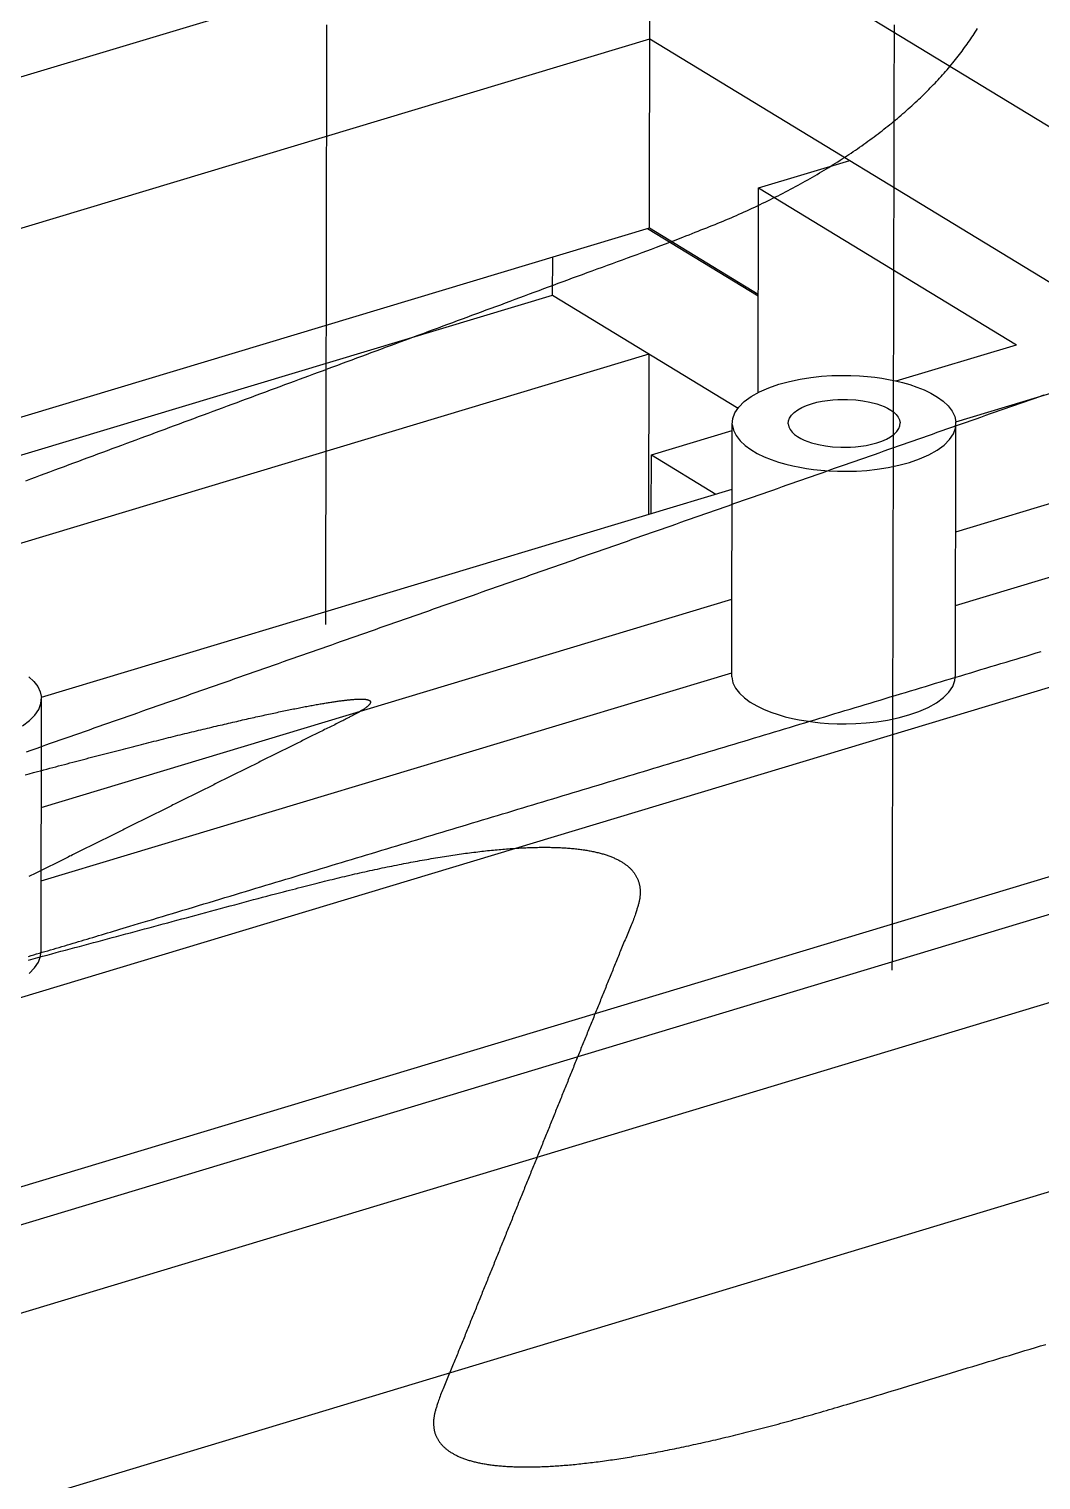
# Model space of a CAD drawing. Header units: millimetres. Extents: x -320 to 323, y -425 to 415.
# Drawn here: x 65.4 to 101.1, y -178.2 to -126.9 of the extents above; entities that cross this region are included whole.
import ezdxf

# ---------------------------------------------------------------- set-up
doc = ezdxf.new("R2010")
doc.units = ezdxf.units.MM
doc.layers.add('SKETCH', color=5, linetype='Continuous')
doc.layers.add('VISIBLE', color=7, linetype='Continuous')

msp = doc.modelspace()

# ---------------------------------------------------------------- linework, layer by layer
at = {"layer": 'SKETCH', "flags": 128}
for points in [[(65.284, -142.857), (65.453, -142.794), (65.623, -142.731), (65.792, -142.668), (65.962, -142.605), (66.131, -142.542), (66.301, -142.48), (66.47, -142.417), (66.64, -142.354), (66.809, -142.291), (66.979, -142.228), (67.148, -142.165), (67.318, -142.102), (67.487, -142.039), (67.657, -141.977), (67.826, -141.914), (67.996, -141.851), (68.165, -141.788), (68.335, -141.725), (68.504, -141.662), (68.673, -141.6), (68.843, -141.537), (69.012, -141.474), (69.182, -141.411), (69.351, -141.348), (69.521, -141.285), (69.69, -141.223), (69.859, -141.16), (70.029, -141.097), (70.198, -141.034), (70.368, -140.971), (70.537, -140.909), (70.706, -140.846), (70.876, -140.783), (71.045, -140.72), (71.215, -140.657), (71.384, -140.594), (71.554, -140.532), (71.723, -140.469), (71.892, -140.406), (72.062, -140.343), (72.231, -140.28), (72.401, -140.217), (72.57, -140.155), (72.739, -140.092), (72.909, -140.029), (73.078, -139.966), (73.248, -139.903), (73.417, -139.84), (73.586, -139.778), (73.756, -139.715), (73.925, -139.652), (74.095, -139.589), (74.264, -139.526), (74.433, -139.463), (74.603, -139.401), (74.772, -139.338), (74.942, -139.275), (75.111, -139.212), (75.28, -139.149), (75.45, -139.087), (75.619, -139.024), (75.789, -138.961), (75.958, -138.898), (76.127, -138.835), (76.297, -138.772), (76.466, -138.71), (76.635, -138.647), (76.805, -138.584), (76.974, -138.521), (77.143, -138.458), (77.313, -138.396), (77.482, -138.333), (77.651, -138.27), (77.821, -138.207), (77.99, -138.144), (78.159, -138.082), (78.329, -138.019), (78.498, -137.956), (78.667, -137.893), (78.837, -137.831), (79.006, -137.768), (79.175, -137.705), (79.345, -137.642), (79.514, -137.579), (79.683, -137.517), (79.853, -137.454), (80.022, -137.391), (80.191, -137.328), (80.36, -137.266), (80.53, -137.203), (80.699, -137.14), (80.868, -137.077), (81.038, -137.014), (81.207, -136.952), (81.376, -136.889), (81.546, -136.826), (81.715, -136.763), (81.884, -136.7), (82.054, -136.638), (82.223, -136.575), (82.392, -136.512), (82.562, -136.449), (82.731, -136.386), (82.9, -136.324), (83.07, -136.261), (83.239, -136.198), (83.408, -136.135), (83.577, -136.072), (83.747, -136.01), (83.916, -135.947), (84.085, -135.884), (84.255, -135.821), (84.424, -135.758), (84.594, -135.695), (84.766, -135.632), (84.94, -135.568), (85.114, -135.504), (85.29, -135.44), (85.467, -135.375), (85.644, -135.311), (85.821, -135.246), (85.998, -135.181), (86.175, -135.116), (86.351, -135.052), (86.527, -134.988), (86.702, -134.924), (86.875, -134.86), (87.047, -134.796), (87.218, -134.733), (87.386, -134.671), (87.552, -134.609), (87.715, -134.548), (87.876, -134.487), (88.033, -134.427), (88.188, -134.368), (88.338, -134.31), (88.485, -134.252), (88.597, -134.208), (88.707, -134.165), (88.815, -134.123), (88.922, -134.081), (89.026, -134.04), (89.129, -133.999), (89.231, -133.959), (89.332, -133.919), (89.431, -133.879), (89.529, -133.84), (89.626, -133.8), (89.722, -133.761), (89.817, -133.722), (89.912, -133.683), (90.006, -133.644), (90.1, -133.604), (90.193, -133.565), (90.286, -133.525), (90.379, -133.485), (90.471, -133.444), (90.564, -133.403), (90.657, -133.361), (90.75, -133.319), (90.843, -133.276), (90.937, -133.233), (91.03, -133.189), (91.123, -133.146), (91.215, -133.102), (91.307, -133.057), (91.399, -133.013), (91.491, -132.968), (91.582, -132.923), (91.672, -132.878), (91.762, -132.833), (91.852, -132.787), (91.942, -132.742), (92.031, -132.696), (92.119, -132.649), (92.207, -132.603), (92.295, -132.557), (92.383, -132.51), (92.47, -132.463), (92.556, -132.416), (92.642, -132.369), (92.728, -132.321), (92.813, -132.274), (92.898, -132.226), (92.982, -132.178), (93.066, -132.13), (93.149, -132.081), (93.233, -132.033), (93.315, -131.984), (93.398, -131.935), (93.479, -131.886), (93.561, -131.836), (93.642, -131.787), (93.723, -131.737), (93.803, -131.687), (93.883, -131.637), (93.962, -131.587), (94.041, -131.536), (94.119, -131.486), (94.197, -131.435), (94.275, -131.384), (94.352, -131.333), (94.429, -131.281), (94.505, -131.23), (94.581, -131.178), (94.656, -131.126), (94.731, -131.074), (94.805, -131.022), (94.879, -130.97), (94.952, -130.918), (95.025, -130.865), (95.098, -130.812), (95.17, -130.759), (95.242, -130.706), (95.313, -130.652), (95.384, -130.599), (95.454, -130.545), (95.524, -130.491), (95.593, -130.437), (95.662, -130.383), (95.731, -130.329), (95.799, -130.274), (95.866, -130.219), (95.933, -130.164), (96, -130.109), (96.066, -130.054), (96.131, -129.999), (96.197, -129.944), (96.261, -129.888), (96.325, -129.832), (96.389, -129.777), (96.452, -129.721), (96.515, -129.665), (96.577, -129.608), (96.638, -129.552), (96.699, -129.495), (96.76, -129.439), (96.82, -129.382), (96.88, -129.325), (96.939, -129.268), (96.998, -129.211), (97.057, -129.153), (97.114, -129.096), (97.172, -129.038), (97.229, -128.98), (97.285, -128.922), (97.341, -128.864), (97.396, -128.806), (97.451, -128.747), (97.505, -128.689), (97.559, -128.63), (97.612, -128.572), (97.665, -128.513), (97.717, -128.454), (97.769, -128.395), (97.82, -128.336), (97.871, -128.276), (97.921, -128.217), (97.971, -128.158), (98.02, -128.098), (98.069, -128.038), (98.117, -127.978), (98.165, -127.918), (98.212, -127.858), (98.258, -127.798), (98.305, -127.737), (98.35, -127.677), (98.395, -127.616), (98.44, -127.555), (98.484, -127.494), (98.528, -127.434), (98.571, -127.372), (98.613, -127.311), (98.655, -127.25), (98.697, -127.189), (98.738, -127.127), (98.778, -127.066), (98.818, -127.004), (98.857, -126.943), (98.896, -126.881)], [(75.902, -126.749), (75.902, -126.959), (75.901, -127.168), (75.901, -127.378), (75.901, -127.588), (75.9, -127.798), (75.9, -128.008), (75.9, -128.218), (75.899, -128.428), (75.899, -128.638), (75.898, -128.848), (75.898, -129.058), (75.898, -129.267), (75.897, -129.477), (75.897, -129.687), (75.897, -129.897), (75.896, -130.107), (75.896, -130.317), (75.895, -130.527), (75.895, -130.737), (75.895, -130.946), (75.894, -131.156), (75.894, -131.366), (75.894, -131.576), (75.893, -131.786), (75.893, -131.996), (75.892, -132.206), (75.892, -132.415), (75.892, -132.625), (75.891, -132.835), (75.891, -133.045), (75.891, -133.255), (75.89, -133.465), (75.89, -133.674), (75.889, -133.884), (75.889, -134.094), (75.889, -134.304), (75.888, -134.514), (75.888, -134.724), (75.888, -134.933), (75.887, -135.143), (75.887, -135.353), (75.887, -135.563), (75.886, -135.773), (75.886, -135.983), (75.885, -136.192), (75.885, -136.402), (75.885, -136.612), (75.884, -136.822), (75.884, -137.032), (75.884, -137.241), (75.883, -137.451), (75.883, -137.661), (75.882, -137.871), (75.882, -138.081), (75.882, -138.29), (75.881, -138.5), (75.881, -138.71), (75.881, -138.92), (75.88, -139.13), (75.88, -139.339), (75.879, -139.549), (75.879, -139.759), (75.879, -139.969), (75.878, -140.178), (75.878, -140.388), (75.878, -140.598), (75.877, -140.808), (75.877, -141.017), (75.876, -141.227), (75.876, -141.437), (75.876, -141.647), (75.875, -141.857), (75.875, -142.066), (75.875, -142.276), (75.874, -142.486), (75.874, -142.696), (75.873, -142.905), (75.873, -143.115), (75.873, -143.325), (75.872, -143.535), (75.872, -143.744), (75.872, -143.954), (75.871, -144.164), (75.871, -144.373), (75.871, -144.583), (75.87, -144.793), (75.87, -145.003), (75.869, -145.212), (75.869, -145.422), (75.869, -145.632), (75.868, -145.842), (75.868, -146.051), (75.868, -146.261), (75.867, -146.471), (75.867, -146.68), (75.866, -146.89), (75.866, -147.1), (75.866, -147.309), (75.865, -147.519), (75.865, -147.729), (75.865, -147.939)], [(95.95, -126.746), (95.949, -126.956), (95.949, -127.167), (95.948, -127.377), (95.948, -127.587), (95.947, -127.797), (95.947, -128.008), (95.946, -128.218), (95.946, -128.428), (95.945, -128.638), (95.945, -128.849), (95.945, -129.059), (95.944, -129.269), (95.944, -129.479), (95.943, -129.689), (95.943, -129.9), (95.942, -130.11), (95.942, -130.32), (95.941, -130.53), (95.941, -130.74), (95.94, -130.951), (95.94, -131.161), (95.939, -131.371), (95.939, -131.581), (95.938, -131.791), (95.938, -132.002), (95.937, -132.212), (95.937, -132.422), (95.937, -132.632), (95.936, -132.842), (95.936, -133.052), (95.935, -133.263), (95.935, -133.473), (95.934, -133.683), (95.934, -133.893), (95.933, -134.103), (95.933, -134.313), (95.932, -134.524), (95.932, -134.734), (95.931, -134.944), (95.931, -135.154), (95.93, -135.364), (95.93, -135.574), (95.929, -135.784), (95.929, -135.995), (95.928, -136.205), (95.928, -136.415), (95.928, -136.625), (95.927, -136.835), (95.927, -137.045), (95.926, -137.255), (95.926, -137.466), (95.925, -137.676), (95.925, -137.886), (95.924, -138.096), (95.924, -138.306), (95.923, -138.516), (95.923, -138.726), (95.922, -138.936), (95.922, -139.147), (95.921, -139.357), (95.921, -139.567), (95.92, -139.777), (95.92, -139.987), (95.92, -140.197), (95.919, -140.407), (95.919, -140.617), (95.918, -140.827), (95.918, -141.038), (95.917, -141.248), (95.917, -141.458), (95.916, -141.668), (95.916, -141.878), (95.915, -142.088), (95.915, -142.298), (95.914, -142.508), (95.914, -142.718), (95.913, -142.928), (95.913, -143.138), (95.912, -143.348), (95.912, -143.559), (95.912, -143.769), (95.911, -143.979), (95.911, -144.189), (95.91, -144.399), (95.91, -144.609), (95.909, -144.819), (95.909, -145.029), (95.908, -145.239), (95.908, -145.449), (95.907, -145.659), (95.907, -145.869), (95.906, -146.079), (95.906, -146.289), (95.905, -146.499), (95.905, -146.709), (95.904, -146.919), (95.904, -147.129), (95.904, -147.339), (95.903, -147.549), (95.903, -147.76), (95.902, -147.97), (95.902, -148.18), (95.901, -148.39), (95.901, -148.6), (95.9, -148.81), (95.9, -149.02), (95.899, -149.23), (95.899, -149.44), (95.898, -149.65), (95.898, -149.86), (95.897, -150.07), (95.897, -150.28), (95.896, -150.49), (95.896, -150.7), (95.896, -150.91), (95.895, -151.12), (95.895, -151.33), (95.894, -151.54), (95.894, -151.75), (95.893, -151.96), (95.893, -152.17), (95.892, -152.38), (95.892, -152.59), (95.891, -152.8), (95.891, -153.01), (95.89, -153.22), (95.89, -153.43), (95.889, -153.64), (95.889, -153.849), (95.888, -154.059), (95.888, -154.269), (95.887, -154.479), (95.887, -154.689), (95.887, -154.899), (95.886, -155.109), (95.886, -155.319), (95.885, -155.529), (95.885, -155.739), (95.884, -155.949), (95.884, -156.159), (95.883, -156.369), (95.883, -156.579), (95.882, -156.789), (95.882, -156.999), (95.881, -157.209), (95.881, -157.419), (95.88, -157.629), (95.88, -157.839), (95.879, -158.048), (95.879, -158.258), (95.879, -158.468), (95.878, -158.678), (95.878, -158.888), (95.877, -159.098), (95.877, -159.308), (95.876, -159.518), (95.876, -159.728), (95.875, -159.938), (95.875, -160.148)], [(65.299, -152.438), (65.471, -152.378), (65.642, -152.318), (65.813, -152.258), (65.984, -152.197), (66.156, -152.137), (66.327, -152.077), (66.498, -152.017), (66.669, -151.957), (66.841, -151.897), (67.012, -151.837), (67.183, -151.777), (67.354, -151.716), (67.526, -151.656), (67.697, -151.596), (67.868, -151.536), (68.04, -151.476), (68.211, -151.416), (68.382, -151.356), (68.553, -151.296), (68.725, -151.235), (68.896, -151.175), (69.067, -151.115), (69.238, -151.055), (69.41, -150.995), (69.581, -150.935), (69.752, -150.875), (69.924, -150.815), (70.095, -150.755), (70.266, -150.694), (70.437, -150.634), (70.609, -150.574), (70.78, -150.514), (70.951, -150.454), (71.123, -150.394), (71.294, -150.334), (71.465, -150.274), (71.637, -150.214), (71.808, -150.153), (71.979, -150.093), (72.15, -150.033), (72.322, -149.973), (72.493, -149.913), (72.664, -149.853), (72.835, -149.793), (73.007, -149.733), (73.178, -149.673), (73.349, -149.613), (73.52, -149.553), (73.692, -149.493), (73.863, -149.433), (74.034, -149.372), (74.206, -149.312), (74.377, -149.252), (74.548, -149.192), (74.719, -149.132), (74.891, -149.072), (75.062, -149.012), (75.233, -148.952), (75.404, -148.892), (75.575, -148.832), (75.747, -148.772), (75.918, -148.712), (76.089, -148.652), (76.26, -148.592), (76.432, -148.532), (76.603, -148.472), (76.774, -148.412), (76.945, -148.352), (77.117, -148.292), (77.288, -148.232), (77.459, -148.172), (77.63, -148.112), (77.801, -148.051), (77.972, -147.991), (78.144, -147.931), (78.315, -147.871), (78.486, -147.811), (78.657, -147.751), (78.828, -147.691), (78.999, -147.631), (79.171, -147.571), (79.342, -147.511), (79.513, -147.451), (79.684, -147.391), (79.855, -147.331), (80.026, -147.271), (80.198, -147.211), (80.369, -147.15), (80.54, -147.09), (80.711, -147.03), (80.882, -146.97), (81.053, -146.91), (81.224, -146.85), (81.396, -146.79), (81.567, -146.73), (81.738, -146.67), (81.909, -146.61), (82.08, -146.55), (82.251, -146.49), (82.423, -146.43), (82.594, -146.37), (82.765, -146.31), (82.936, -146.25), (83.107, -146.189), (83.278, -146.129), (83.45, -146.069), (83.621, -146.009), (83.792, -145.949), (83.963, -145.889), (84.134, -145.829), (84.305, -145.769), (84.476, -145.709), (84.648, -145.649), (84.819, -145.589), (84.99, -145.529), (85.161, -145.469), (85.332, -145.409), (85.503, -145.349), (85.674, -145.289), (85.845, -145.229), (86.017, -145.169), (86.188, -145.109), (86.359, -145.049), (86.53, -144.989), (86.701, -144.929), (86.872, -144.869), (87.043, -144.809), (87.214, -144.749), (87.386, -144.689), (87.557, -144.629), (87.728, -144.569), (87.899, -144.509), (88.07, -144.449), (88.241, -144.389), (88.412, -144.329), (88.583, -144.269), (88.754, -144.209), (88.925, -144.149), (89.097, -144.089), (89.268, -144.029), (89.439, -143.969), (89.61, -143.909), (89.781, -143.849), (89.952, -143.789), (90.123, -143.729), (90.294, -143.669), (90.465, -143.609), (90.636, -143.549), (90.807, -143.489), (90.978, -143.429), (91.15, -143.369), (91.321, -143.309), (91.492, -143.248), (91.663, -143.188), (91.834, -143.128), (92.005, -143.068), (92.176, -143.008), (92.347, -142.948), (92.518, -142.888), (92.689, -142.828), (92.86, -142.768), (93.031, -142.708), (93.202, -142.648), (93.373, -142.588), (93.544, -142.528), (93.715, -142.468), (93.886, -142.408), (94.057, -142.348), (94.228, -142.288), (94.399, -142.228), (94.57, -142.168), (94.741, -142.108), (94.912, -142.048), (95.083, -141.988), (95.254, -141.928), (95.425, -141.868), (95.596, -141.808), (95.767, -141.748), (95.938, -141.688), (96.109, -141.628), (96.28, -141.568), (96.451, -141.508), (96.622, -141.448), (96.793, -141.388), (96.964, -141.328), (97.134, -141.268), (97.305, -141.208), (97.476, -141.148), (97.647, -141.088), (97.818, -141.028), (97.989, -140.968), (98.16, -140.908), (98.331, -140.848), (98.502, -140.788), (98.673, -140.728), (98.844, -140.668), (99.015, -140.608), (99.186, -140.548), (99.357, -140.488), (99.528, -140.428), (99.699, -140.368), (99.87, -140.308), (100.041, -140.248), (100.212, -140.188), (100.383, -140.128), (100.554, -140.069), (100.725, -140.009), (100.896, -139.949), (101.067, -139.889), (101.238, -139.829)], [(65.37, -159.666), (65.467, -159.638), (65.564, -159.609), (65.662, -159.581), (65.759, -159.552), (65.857, -159.523), (65.956, -159.494), (66.055, -159.465), (66.154, -159.436), (66.253, -159.407), (66.353, -159.378), (66.453, -159.348), (66.553, -159.319), (66.652, -159.289), (66.751, -159.26), (66.85, -159.231), (66.948, -159.202), (67.047, -159.172), (67.146, -159.143), (67.245, -159.113), (67.344, -159.084), (67.444, -159.054), (67.544, -159.024), (67.645, -158.994), (67.747, -158.964), (67.849, -158.933), (67.953, -158.902), (68.058, -158.871), (68.164, -158.839), (68.271, -158.807), (68.38, -158.774), (68.491, -158.741), (68.603, -158.707), (68.717, -158.673), (68.833, -158.638), (68.951, -158.603), (69.106, -158.556), (69.265, -158.509), (69.428, -158.46), (69.594, -158.41), (69.763, -158.359), (69.935, -158.307), (70.11, -158.254), (70.287, -158.201), (70.466, -158.147), (70.647, -158.092), (70.829, -158.037), (71.013, -157.982), (71.197, -157.926), (71.383, -157.87), (71.569, -157.814), (71.755, -157.758), (71.941, -157.701), (72.127, -157.645), (72.313, -157.589), (72.497, -157.533), (72.681, -157.478), (72.863, -157.423), (73.044, -157.368), (73.223, -157.314), (73.401, -157.261), (73.579, -157.207), (73.757, -157.153), (73.935, -157.1), (74.113, -157.046), (74.291, -156.992), (74.469, -156.939), (74.647, -156.885), (74.825, -156.831), (75.003, -156.778), (75.181, -156.724), (75.359, -156.67), (75.537, -156.616), (75.715, -156.563), (75.893, -156.509), (76.071, -156.455), (76.249, -156.402), (76.427, -156.348), (76.605, -156.294), (76.783, -156.241), (76.961, -156.187), (77.139, -156.133), (77.317, -156.08), (77.495, -156.026), (77.673, -155.972), (77.851, -155.919), (78.029, -155.865), (78.207, -155.811), (78.385, -155.758), (78.563, -155.704), (78.741, -155.65), (78.919, -155.597), (79.097, -155.543), (79.275, -155.489), (79.453, -155.436), (79.631, -155.382), (79.809, -155.328), (79.987, -155.274), (80.165, -155.221), (80.343, -155.167), (80.521, -155.113), (80.698, -155.06), (80.876, -155.006), (81.054, -154.952), (81.232, -154.899), (81.41, -154.845), (81.588, -154.791), (81.766, -154.738), (81.944, -154.684), (82.122, -154.63), (82.3, -154.577), (82.478, -154.523), (82.656, -154.469), (82.834, -154.416), (83.012, -154.362), (83.189, -154.308), (83.367, -154.255), (83.545, -154.201), (83.723, -154.148), (83.901, -154.094), (84.079, -154.04), (84.257, -153.987), (84.435, -153.933), (84.613, -153.879), (84.791, -153.826), (84.968, -153.772), (85.146, -153.718), (85.324, -153.665), (85.502, -153.611), (85.68, -153.557), (85.858, -153.504), (86.036, -153.45), (86.214, -153.396), (86.391, -153.343), (86.569, -153.289), (86.747, -153.235), (86.925, -153.182), (87.103, -153.128), (87.281, -153.075), (87.458, -153.021), (87.636, -152.967), (87.814, -152.914), (87.992, -152.86), (88.17, -152.806), (88.348, -152.753), (88.525, -152.699), (88.703, -152.645), (88.881, -152.592), (89.059, -152.538), (89.237, -152.485), (89.414, -152.431), (89.592, -152.377), (89.77, -152.324), (89.948, -152.27), (90.126, -152.216), (90.303, -152.163), (90.481, -152.109), (90.659, -152.056), (90.837, -152.002), (91.015, -151.948), (91.193, -151.895), (91.37, -151.841), (91.548, -151.787), (91.726, -151.734), (91.904, -151.68), (92.082, -151.627), (92.259, -151.573), (92.437, -151.519), (92.615, -151.466), (92.793, -151.412), (92.971, -151.358), (93.148, -151.305), (93.326, -151.251), (93.504, -151.197), (93.682, -151.144), (93.86, -151.09), (94.037, -151.037), (94.215, -150.983), (94.393, -150.929), (94.571, -150.876), (94.749, -150.822), (94.926, -150.768), (95.104, -150.715), (95.282, -150.661), (95.46, -150.608), (95.637, -150.554), (95.815, -150.5), (95.993, -150.447), (96.171, -150.393), (96.349, -150.34), (96.526, -150.286), (96.704, -150.232), (96.882, -150.179), (97.06, -150.125), (97.237, -150.071), (97.415, -150.018), (97.593, -149.964), (97.771, -149.911), (97.948, -149.857), (98.126, -149.803), (98.304, -149.75), (98.482, -149.696), (98.659, -149.643), (98.837, -149.589), (99.015, -149.535), (99.192, -149.482), (99.37, -149.428), (99.548, -149.375), (99.726, -149.321), (99.903, -149.267), (100.081, -149.214), (100.259, -149.16), (100.437, -149.107), (100.614, -149.053), (100.792, -148.999), (100.97, -148.946), (101.147, -148.892)], [(65.253, -153.253), (65.402, -153.213), (65.548, -153.174), (65.69, -153.136), (65.802, -153.107), (65.912, -153.077), (66.02, -153.049), (66.127, -153.02), (66.232, -152.992), (66.336, -152.965), (66.439, -152.938), (66.54, -152.911), (66.64, -152.884), (66.739, -152.858), (66.838, -152.832), (66.935, -152.806), (67.032, -152.781), (67.128, -152.756), (67.223, -152.73), (67.318, -152.705), (67.413, -152.681), (67.507, -152.656), (67.601, -152.631), (67.695, -152.607), (67.789, -152.582), (67.884, -152.558), (67.978, -152.533), (68.072, -152.509), (68.167, -152.484), (68.261, -152.46), (68.355, -152.436), (68.448, -152.412), (68.541, -152.388), (68.634, -152.364), (68.726, -152.34), (68.818, -152.316), (68.91, -152.293), (69.001, -152.27), (69.092, -152.247), (69.182, -152.224), (69.272, -152.201), (69.362, -152.178), (69.451, -152.155), (69.54, -152.133), (69.628, -152.111), (69.716, -152.089), (69.804, -152.067), (69.891, -152.045), (69.977, -152.023), (70.063, -152.002), (70.149, -151.98), (70.234, -151.959), (70.319, -151.938), (70.403, -151.917), (70.487, -151.896), (70.571, -151.876), (70.654, -151.855), (70.737, -151.835), (70.819, -151.815), (70.901, -151.795), (70.982, -151.775), (71.063, -151.755), (71.144, -151.736), (71.224, -151.717), (71.304, -151.697), (71.383, -151.678), (71.462, -151.659), (71.54, -151.641), (71.618, -151.622), (71.695, -151.603), (71.772, -151.585), (71.848, -151.567), (71.924, -151.549), (72, -151.531), (72.075, -151.513), (72.149, -151.496), (72.223, -151.479), (72.296, -151.461), (72.369, -151.444), (72.442, -151.427), (72.514, -151.41), (72.586, -151.394), (72.657, -151.377), (72.728, -151.361), (72.798, -151.345), (72.868, -151.329), (72.937, -151.313), (73.006, -151.297), (73.075, -151.282), (73.143, -151.266), (73.21, -151.251), (73.277, -151.236), (73.343, -151.221), (73.409, -151.206), (73.475, -151.192), (73.54, -151.177), (73.604, -151.163), (73.668, -151.149), (73.731, -151.135), (73.794, -151.121), (73.856, -151.108), (73.918, -151.095), (73.98, -151.081), (74.04, -151.068), (74.101, -151.055), (74.161, -151.043), (74.22, -151.03), (74.279, -151.018), (74.338, -151.006), (74.396, -150.993), (74.453, -150.982), (74.51, -150.97), (74.566, -150.958), (74.622, -150.947), (74.678, -150.936), (74.732, -150.925), (74.787, -150.914), (74.84, -150.903), (74.894, -150.892), (74.946, -150.882), (74.999, -150.872), (75.05, -150.862), (75.101, -150.852), (75.152, -150.842), (75.202, -150.833), (75.251, -150.824), (75.3, -150.814), (75.349, -150.805), (75.397, -150.797), (75.444, -150.788), (75.491, -150.779), (75.537, -150.771), (75.583, -150.763), (75.628, -150.755), (75.673, -150.747), (75.717, -150.74), (75.761, -150.732), (75.804, -150.725), (75.847, -150.718), (75.889, -150.711), (75.931, -150.704), (75.971, -150.697), (76.012, -150.691), (76.052, -150.685), (76.091, -150.679), (76.13, -150.673), (76.168, -150.667), (76.206, -150.662), (76.243, -150.656), (76.279, -150.651), (76.315, -150.646), (76.351, -150.641), (76.386, -150.636), (76.42, -150.632), (76.454, -150.628), (76.488, -150.623), (76.52, -150.619), (76.553, -150.616), (76.584, -150.612), (76.615, -150.609), (76.646, -150.605), (76.676, -150.602), (76.705, -150.599), (76.734, -150.596), (76.763, -150.594), (76.79, -150.591), (76.818, -150.589), (76.844, -150.587), (76.87, -150.585), (76.896, -150.583), (76.921, -150.582), (76.945, -150.581), (76.969, -150.579), (76.992, -150.578), (77.015, -150.577), (77.037, -150.577), (77.059, -150.576), (77.08, -150.576), (77.1, -150.576), (77.12, -150.576), (77.139, -150.576), (77.158, -150.576), (77.176, -150.577), (77.194, -150.577), (77.211, -150.578), (77.227, -150.579), (77.243, -150.58), (77.258, -150.582), (77.273, -150.583), (77.287, -150.585), (77.301, -150.587), (77.314, -150.589), (77.327, -150.591), (77.339, -150.594), (77.35, -150.596), (77.361, -150.599), (77.371, -150.602), (77.38, -150.605), (77.389, -150.609), (77.398, -150.612), (77.406, -150.616), (77.413, -150.62), (77.42, -150.624), (77.426, -150.628), (77.432, -150.632), (77.437, -150.637), (77.441, -150.642), (77.445, -150.647), (77.448, -150.652), (77.451, -150.657), (77.453, -150.662), (77.455, -150.668), (77.456, -150.674), (77.457, -150.68), (77.457, -150.686), (77.456, -150.692), (77.455, -150.699), (77.453, -150.705), (77.45, -150.712), (77.448, -150.719), (77.444, -150.726), (77.44, -150.734), (77.435, -150.741), (77.43, -150.749), (77.424, -150.757), (77.418, -150.765), (77.411, -150.773), (77.404, -150.781), (77.396, -150.79), (77.387, -150.799), (77.378, -150.807), (77.368, -150.817), (77.358, -150.826), (77.347, -150.835), (77.335, -150.845), (77.323, -150.854), (77.311, -150.864), (77.298, -150.874), (77.284, -150.885), (77.269, -150.895), (77.255, -150.906), (77.239, -150.916), (77.223, -150.927), (77.207, -150.938), (77.189, -150.949), (77.172, -150.961), (77.153, -150.972), (77.134, -150.984), (77.115, -150.995), (77.095, -151.007), (77.074, -151.019), (77.053, -151.032), (77.031, -151.044), (77.009, -151.056), (76.986, -151.069), (76.962, -151.082), (76.938, -151.095), (76.913, -151.108), (76.888, -151.122), (76.863, -151.135), (76.836, -151.149), (76.81, -151.163), (76.782, -151.178), (76.754, -151.192), (76.726, -151.207), (76.697, -151.222), (76.668, -151.238), (76.638, -151.253), (76.599, -151.273), (76.559, -151.294), (76.517, -151.316), (76.474, -151.338), (76.429, -151.36), (76.384, -151.383), (76.337, -151.407), (76.289, -151.43), (76.241, -151.454), (76.191, -151.479), (76.142, -151.504), (76.091, -151.529), (76.04, -151.554), (75.989, -151.579), (75.938, -151.604), (75.886, -151.63), (75.835, -151.655), (75.783, -151.68), (75.732, -151.706), (75.681, -151.731), (75.631, -151.756), (75.581, -151.78), (75.531, -151.805), (75.483, -151.829), (75.435, -151.853), (75.386, -151.877), (75.338, -151.901), (75.29, -151.925), (75.242, -151.948), (75.194, -151.972), (75.146, -151.996), (75.097, -152.02), (75.049, -152.044), (75.001, -152.068), (74.953, -152.092), (74.905, -152.116), (74.857, -152.14), (74.808, -152.164), (74.76, -152.188), (74.712, -152.212), (74.664, -152.236), (74.616, -152.259), (74.567, -152.283), (74.519, -152.307), (74.471, -152.331), (74.423, -152.355), (74.375, -152.379), (74.327, -152.403), (74.279, -152.427), (74.23, -152.451), (74.182, -152.475), (74.134, -152.499), (74.086, -152.523), (74.038, -152.547), (73.99, -152.571), (73.941, -152.595), (73.893, -152.619), (73.845, -152.643), (73.797, -152.667), (73.749, -152.691), (73.701, -152.715), (73.652, -152.738), (73.604, -152.762), (73.556, -152.786), (73.508, -152.81), (73.46, -152.834), (73.412, -152.858), (73.364, -152.882), (73.316, -152.906), (73.267, -152.93), (73.219, -152.954), (73.171, -152.978), (73.123, -153.002), (73.075, -153.026), (73.027, -153.05), (72.979, -153.074), (72.931, -153.098), (72.882, -153.121), (72.834, -153.145), (72.786, -153.169), (72.738, -153.193), (72.69, -153.217), (72.642, -153.241), (72.594, -153.265), (72.546, -153.289), (72.498, -153.312), (72.45, -153.336), (72.402, -153.36), (72.354, -153.384), (72.305, -153.408), (72.257, -153.432), (72.209, -153.456), (72.161, -153.48), (72.113, -153.504), (72.065, -153.528), (72.017, -153.551), (71.969, -153.575), (71.921, -153.599), (71.873, -153.623), (71.825, -153.647), (71.776, -153.671), (71.728, -153.695), (71.68, -153.719), (71.632, -153.743), (71.584, -153.767), (71.536, -153.791), (71.488, -153.815), (71.44, -153.839), (71.392, -153.863), (71.344, -153.886), (71.295, -153.91), (71.247, -153.934), (71.199, -153.958), (71.151, -153.982), (71.103, -154.006), (71.055, -154.03), (71.007, -154.054), (70.959, -154.078), (70.911, -154.102), (70.863, -154.126), (70.814, -154.15), (70.766, -154.174), (70.718, -154.197), (70.67, -154.221), (70.622, -154.245), (70.574, -154.269), (70.526, -154.293), (70.478, -154.317), (70.43, -154.341), (70.382, -154.365), (70.334, -154.388), (70.285, -154.412), (70.237, -154.436), (70.189, -154.46), (70.141, -154.484), (70.093, -154.508), (70.045, -154.532), (69.997, -154.556), (69.949, -154.579), (69.901, -154.603), (69.853, -154.627), (69.805, -154.651), (69.757, -154.675), (69.709, -154.699), (69.661, -154.723), (69.613, -154.747), (69.565, -154.771), (69.517, -154.795), (69.469, -154.818), (69.421, -154.842), (69.373, -154.866), (69.325, -154.89), (69.277, -154.914), (69.229, -154.938), (69.181, -154.962), (69.133, -154.986), (69.085, -155.01), (69.037, -155.034), (68.989, -155.058), (68.941, -155.082), (68.893, -155.105), (68.845, -155.129), (68.797, -155.153), (68.749, -155.177), (68.701, -155.201), (68.653, -155.225), (68.605, -155.249), (68.557, -155.273), (68.509, -155.297), (68.461, -155.321), (68.413, -155.344), (68.365, -155.368), (68.317, -155.392), (68.269, -155.416), (68.221, -155.44), (68.173, -155.464), (68.125, -155.488), (68.077, -155.511), (68.029, -155.535), (67.98, -155.559), (67.932, -155.583), (67.884, -155.607), (67.836, -155.631), (67.788, -155.655), (67.74, -155.678), (67.692, -155.702), (67.644, -155.726), (67.596, -155.75), (67.548, -155.774), (67.5, -155.798), (67.452, -155.822), (67.404, -155.845), (67.356, -155.869), (67.308, -155.893), (67.26, -155.917), (67.212, -155.941), (67.164, -155.965), (67.116, -155.988), (67.068, -156.012), (67.02, -156.036), (66.972, -156.06), (66.924, -156.084), (66.876, -156.108), (66.828, -156.131), (66.78, -156.155), (66.732, -156.179), (66.685, -156.203), (66.637, -156.227), (66.589, -156.251), (66.541, -156.274), (66.493, -156.298), (66.445, -156.322), (66.397, -156.346), (66.349, -156.37), (66.301, -156.394), (66.253, -156.417), (66.205, -156.441), (66.157, -156.465), (66.109, -156.489), (66.061, -156.513), (66.013, -156.537), (65.965, -156.561), (65.917, -156.585), (65.869, -156.608), (65.821, -156.632), (65.773, -156.656), (65.725, -156.68), (65.677, -156.704), (65.629, -156.728), (65.581, -156.752), (65.533, -156.776), (65.485, -156.799), (65.437, -156.823), (65.389, -156.847)], [(65.373, -159.795), (65.537, -159.751), (65.701, -159.707), (65.865, -159.664), (66.029, -159.62), (66.193, -159.576), (66.357, -159.532), (66.521, -159.488), (66.685, -159.444), (66.849, -159.4), (67.013, -159.356), (67.177, -159.312), (67.341, -159.268), (67.505, -159.224), (67.668, -159.181), (67.832, -159.137), (67.996, -159.093), (68.16, -159.049), (68.324, -159.005), (68.488, -158.961), (68.652, -158.917), (68.816, -158.873), (68.98, -158.829), (69.143, -158.786), (69.307, -158.742), (69.471, -158.698), (69.635, -158.654), (69.799, -158.61), (69.963, -158.566), (70.127, -158.522), (70.291, -158.478), (70.454, -158.434), (70.619, -158.39), (70.786, -158.345), (70.954, -158.3), (71.123, -158.255), (71.293, -158.209), (71.464, -158.163), (71.636, -158.116), (71.808, -158.07), (71.979, -158.024), (72.151, -157.977), (72.322, -157.931), (72.492, -157.885), (72.661, -157.84), (72.829, -157.795), (72.996, -157.75), (73.16, -157.706), (73.323, -157.662), (73.484, -157.619), (73.642, -157.577), (73.797, -157.536), (73.95, -157.496), (74.099, -157.457), (74.245, -157.419), (74.387, -157.382), (74.494, -157.354), (74.598, -157.327), (74.701, -157.3), (74.803, -157.274), (74.902, -157.248), (75.001, -157.222), (75.097, -157.198), (75.193, -157.173), (75.287, -157.149), (75.381, -157.125), (75.473, -157.101), (75.565, -157.078), (75.655, -157.055), (75.745, -157.033), (75.835, -157.01), (75.924, -156.988), (76.013, -156.966), (76.102, -156.944), (76.191, -156.923), (76.279, -156.901), (76.368, -156.88), (76.457, -156.859), (76.546, -156.838), (76.636, -156.817), (76.726, -156.796), (76.816, -156.775), (76.905, -156.755), (76.994, -156.734), (77.083, -156.714), (77.172, -156.694), (77.26, -156.675), (77.348, -156.655), (77.436, -156.636), (77.523, -156.617), (77.61, -156.598), (77.697, -156.58), (77.783, -156.561), (77.869, -156.543), (77.955, -156.525), (78.04, -156.508), (78.125, -156.49), (78.21, -156.473), (78.294, -156.456), (78.378, -156.439), (78.462, -156.422), (78.545, -156.406), (78.628, -156.39), (78.711, -156.374), (78.793, -156.358), (78.875, -156.342), (78.957, -156.327), (79.038, -156.312), (79.119, -156.297), (79.2, -156.282), (79.28, -156.268), (79.36, -156.254), (79.44, -156.24), (79.519, -156.226), (79.598, -156.212), (79.676, -156.199), (79.755, -156.186), (79.833, -156.173), (79.91, -156.16), (79.987, -156.148), (80.064, -156.135), (80.14, -156.123), (80.216, -156.112), (80.292, -156.1), (80.367, -156.089), (80.442, -156.078), (80.517, -156.067), (80.591, -156.056), (80.665, -156.046), (80.738, -156.035), (80.811, -156.025), (80.884, -156.016), (80.956, -156.006), (81.028, -155.997), (81.099, -155.988), (81.171, -155.979), (81.241, -155.97), (81.312, -155.962), (81.382, -155.954), (81.452, -155.946), (81.521, -155.938), (81.59, -155.93), (81.659, -155.923), (81.727, -155.916), (81.794, -155.909), (81.862, -155.903), (81.929, -155.896), (81.995, -155.89), (82.061, -155.884), (82.127, -155.879), (82.192, -155.873), (82.257, -155.868), (82.321, -155.863), (82.385, -155.858), (82.449, -155.854), (82.512, -155.849), (82.575, -155.845), (82.637, -155.842), (82.699, -155.838), (82.761, -155.835), (82.822, -155.831), (82.883, -155.829), (82.944, -155.826), (83.004, -155.823), (83.063, -155.821), (83.122, -155.819), (83.181, -155.818), (83.24, -155.816), (83.297, -155.815), (83.355, -155.814), (83.412, -155.813), (83.469, -155.812), (83.525, -155.812), (83.581, -155.812), (83.636, -155.812), (83.691, -155.812), (83.745, -155.812), (83.799, -155.813), (83.853, -155.814), (83.906, -155.815), (83.959, -155.816), (84.011, -155.818), (84.063, -155.82), (84.115, -155.822), (84.166, -155.824), (84.217, -155.827), (84.267, -155.829), (84.317, -155.832), (84.366, -155.836), (84.415, -155.839), (84.464, -155.843), (84.512, -155.846), (84.559, -155.851), (84.606, -155.855), (84.653, -155.859), (84.699, -155.864), (84.745, -155.869), (84.791, -155.874), (84.835, -155.88), (84.88, -155.886), (84.924, -155.892), (84.967, -155.898), (85.01, -155.904), (85.053, -155.911), (85.095, -155.918), (85.137, -155.925), (85.178, -155.932), (85.219, -155.94), (85.259, -155.947), (85.299, -155.955), (85.339, -155.964), (85.378, -155.972), (85.417, -155.981), (85.455, -155.99), (85.492, -155.999), (85.53, -156.008), (85.566, -156.018), (85.603, -156.028), (85.639, -156.038), (85.674, -156.048), (85.709, -156.059), (85.743, -156.069), (85.777, -156.08), (85.811, -156.091), (85.844, -156.103), (85.876, -156.114), (85.908, -156.126), (85.94, -156.138), (85.971, -156.15), (86.002, -156.163), (86.032, -156.176), (86.062, -156.189), (86.091, -156.202), (86.12, -156.215), (86.149, -156.229), (86.177, -156.243), (86.204, -156.257), (86.231, -156.271), (86.258, -156.285), (86.284, -156.3), (86.309, -156.315), (86.334, -156.33), (86.359, -156.346), (86.383, -156.361), (86.407, -156.377), (86.43, -156.393), (86.453, -156.409), (86.475, -156.426), (86.497, -156.442), (86.518, -156.459), (86.539, -156.476), (86.559, -156.493), (86.579, -156.511), (86.599, -156.529), (86.618, -156.547), (86.636, -156.565), (86.654, -156.583), (86.672, -156.602), (86.689, -156.62), (86.705, -156.639), (86.721, -156.659), (86.737, -156.678), (86.752, -156.698), (86.767, -156.718), (86.781, -156.738), (86.794, -156.758), (86.808, -156.778), (86.82, -156.799), (86.833, -156.82), (86.844, -156.841), (86.856, -156.863), (86.866, -156.884), (86.877, -156.906), (86.886, -156.928), (86.896, -156.95), (86.905, -156.972), (86.913, -156.995), (86.921, -157.018), (86.928, -157.041), (86.935, -157.064), (86.942, -157.088), (86.948, -157.112), (86.953, -157.135), (86.958, -157.16), (86.963, -157.184), (86.967, -157.208), (86.97, -157.233), (86.973, -157.258), (86.976, -157.283), (86.978, -157.309), (86.98, -157.334), (86.981, -157.36), (86.981, -157.386), (86.981, -157.412), (86.981, -157.438), (86.98, -157.465), (86.979, -157.491), (86.977, -157.518), (86.974, -157.544), (86.971, -157.571), (86.968, -157.597), (86.964, -157.624), (86.959, -157.651), (86.954, -157.678), (86.948, -157.705), (86.942, -157.732), (86.935, -157.76), (86.928, -157.788), (86.921, -157.816), (86.913, -157.845), (86.905, -157.874), (86.896, -157.904), (86.887, -157.934), (86.878, -157.964), (86.868, -157.995), (86.858, -158.027), (86.848, -158.059), (86.838, -158.091), (86.827, -158.125), (86.816, -158.159), (86.8, -158.205), (86.784, -158.253), (86.766, -158.303), (86.747, -158.354), (86.728, -158.406), (86.707, -158.459), (86.686, -158.513), (86.664, -158.568), (86.641, -158.624), (86.618, -158.68), (86.594, -158.737), (86.57, -158.795), (86.545, -158.853), (86.521, -158.912), (86.496, -158.97), (86.471, -159.029), (86.446, -159.087), (86.421, -159.146), (86.397, -159.204), (86.372, -159.262), (86.348, -159.32), (86.324, -159.377), (86.301, -159.434), (86.278, -159.489), (86.256, -159.545), (86.234, -159.6), (86.211, -159.656), (86.189, -159.711), (86.166, -159.767), (86.144, -159.822), (86.122, -159.877), (86.099, -159.933), (86.077, -159.988), (86.054, -160.044), (86.032, -160.099), (86.009, -160.154), (85.987, -160.21), (85.965, -160.265), (85.942, -160.321), (85.92, -160.376), (85.897, -160.432), (85.875, -160.487), (85.853, -160.542), (85.83, -160.598), (85.808, -160.653), (85.785, -160.709), (85.763, -160.764), (85.741, -160.819), (85.718, -160.875), (85.696, -160.93), (85.673, -160.986), (85.651, -161.041), (85.629, -161.096), (85.606, -161.152), (85.584, -161.207), (85.562, -161.263), (85.539, -161.318), (85.517, -161.373), (85.495, -161.429), (85.472, -161.484), (85.45, -161.54), (85.427, -161.595), (85.405, -161.65), (85.383, -161.706), (85.36, -161.761), (85.338, -161.817), (85.316, -161.872), (85.293, -161.927), (85.271, -161.983), (85.248, -162.038), (85.226, -162.093), (85.204, -162.149), (85.181, -162.204), (85.159, -162.26), (85.137, -162.315), (85.114, -162.37), (85.092, -162.426), (85.069, -162.481), (85.047, -162.536), (85.024, -162.592), (85.002, -162.647), (84.98, -162.702), (84.957, -162.758), (84.935, -162.813), (84.912, -162.868), (84.89, -162.923), (84.867, -162.979), (84.845, -163.034), (84.823, -163.089), (84.8, -163.145), (84.778, -163.2), (84.755, -163.255), (84.733, -163.311), (84.71, -163.366), (84.688, -163.421), (84.666, -163.477), (84.643, -163.532), (84.621, -163.587), (84.599, -163.643), (84.576, -163.698), (84.554, -163.753), (84.531, -163.809), (84.509, -163.864), (84.487, -163.919), (84.464, -163.975), (84.442, -164.03), (84.42, -164.085), (84.397, -164.141), (84.375, -164.196), (84.353, -164.251), (84.33, -164.307), (84.308, -164.362), (84.286, -164.417), (84.263, -164.473), (84.241, -164.528), (84.219, -164.584), (84.196, -164.639), (84.174, -164.694), (84.152, -164.749), (84.129, -164.805), (84.107, -164.86), (84.085, -164.915), (84.062, -164.971), (84.04, -165.026), (84.018, -165.081), (83.995, -165.137), (83.973, -165.192), (83.95, -165.247), (83.928, -165.303), (83.906, -165.358), (83.883, -165.413), (83.861, -165.468), (83.839, -165.524), (83.816, -165.579), (83.794, -165.634), (83.772, -165.69), (83.749, -165.745), (83.727, -165.8), (83.704, -165.855), (83.682, -165.911), (83.66, -165.966), (83.637, -166.021), (83.615, -166.077), (83.593, -166.132), (83.57, -166.187), (83.548, -166.242), (83.526, -166.298), (83.503, -166.353), (83.481, -166.408), (83.459, -166.464), (83.436, -166.519), (83.414, -166.574), (83.392, -166.63), (83.369, -166.685), (83.347, -166.74), (83.325, -166.795), (83.302, -166.851), (83.28, -166.906), (83.258, -166.961), (83.236, -167.017), (83.213, -167.072), (83.191, -167.127), (83.169, -167.182), (83.146, -167.238), (83.124, -167.293), (83.102, -167.348), (83.079, -167.403), (83.057, -167.459), (83.035, -167.514), (83.012, -167.569), (82.99, -167.624), (82.967, -167.68), (82.945, -167.735), (82.923, -167.79), (82.9, -167.846), (82.878, -167.901), (82.856, -167.956), (82.833, -168.011), (82.811, -168.067), (82.788, -168.122), (82.766, -168.177), (82.744, -168.232), (82.721, -168.288), (82.699, -168.343), (82.676, -168.398), (82.654, -168.453), (82.632, -168.508), (82.609, -168.564), (82.587, -168.619), (82.565, -168.674), (82.542, -168.729), (82.52, -168.785), (82.498, -168.84), (82.475, -168.895), (82.453, -168.95), (82.431, -169.006), (82.408, -169.061), (82.386, -169.116), (82.364, -169.171), (82.341, -169.227), (82.319, -169.282), (82.297, -169.337), (82.275, -169.392), (82.252, -169.448), (82.23, -169.503), (82.208, -169.558), (82.185, -169.613), (82.163, -169.668), (82.141, -169.724), (82.118, -169.779), (82.096, -169.834), (82.074, -169.889), (82.052, -169.945), (82.029, -170), (82.007, -170.055), (81.985, -170.11), (81.962, -170.165), (81.94, -170.221), (81.918, -170.276), (81.895, -170.331), (81.873, -170.386), (81.851, -170.441), (81.828, -170.497), (81.806, -170.552), (81.784, -170.607), (81.762, -170.662), (81.739, -170.717), (81.717, -170.772), (81.695, -170.828), (81.672, -170.883), (81.65, -170.938), (81.628, -170.993), (81.605, -171.048), (81.583, -171.104), (81.561, -171.159), (81.538, -171.214), (81.516, -171.269), (81.494, -171.324), (81.471, -171.379), (81.449, -171.435), (81.427, -171.49), (81.405, -171.545), (81.382, -171.6), (81.36, -171.655), (81.338, -171.71), (81.315, -171.765), (81.293, -171.821), (81.271, -171.876), (81.249, -171.931), (81.226, -171.986), (81.204, -172.041), (81.182, -172.096), (81.16, -172.151), (81.137, -172.206), (81.115, -172.262), (81.093, -172.317), (81.07, -172.372), (81.048, -172.427), (81.026, -172.482), (81.004, -172.537), (80.981, -172.592), (80.959, -172.647), (80.937, -172.703), (80.914, -172.758), (80.892, -172.813), (80.87, -172.868), (80.848, -172.923), (80.825, -172.978), (80.803, -173.033), (80.781, -173.089), (80.758, -173.144), (80.736, -173.199), (80.714, -173.254), (80.691, -173.309), (80.669, -173.364), (80.646, -173.419), (80.624, -173.474), (80.602, -173.53), (80.579, -173.585), (80.557, -173.64), (80.535, -173.695), (80.512, -173.75), (80.49, -173.805), (80.468, -173.86), (80.446, -173.916), (80.423, -173.971), (80.401, -174.026), (80.379, -174.081), (80.356, -174.136), (80.333, -174.193), (80.309, -174.249), (80.285, -174.307), (80.261, -174.365), (80.236, -174.423), (80.212, -174.481), (80.187, -174.539), (80.162, -174.597), (80.138, -174.656), (80.113, -174.714), (80.089, -174.771), (80.065, -174.829), (80.041, -174.885), (80.018, -174.942), (79.996, -174.997), (79.974, -175.052), (79.952, -175.106), (79.932, -175.158), (79.912, -175.21), (79.894, -175.261), (79.876, -175.31), (79.86, -175.357), (79.844, -175.404), (79.834, -175.437), (79.823, -175.47), (79.812, -175.503), (79.802, -175.535), (79.793, -175.566), (79.783, -175.597), (79.774, -175.627), (79.765, -175.657), (79.756, -175.686), (79.748, -175.715), (79.741, -175.743), (79.733, -175.771), (79.726, -175.799), (79.72, -175.826), (79.714, -175.853), (79.708, -175.88), (79.703, -175.907), (79.698, -175.934), (79.694, -175.96), (79.691, -175.987), (79.687, -176.013), (79.685, -176.039), (79.683, -176.065), (79.682, -176.092), (79.681, -176.118), (79.681, -176.144), (79.681, -176.169), (79.681, -176.195), (79.682, -176.22), (79.684, -176.246), (79.686, -176.271), (79.689, -176.295), (79.692, -176.32), (79.695, -176.344), (79.699, -176.369), (79.704, -176.393), (79.708, -176.416), (79.714, -176.44), (79.72, -176.463), (79.726, -176.487), (79.733, -176.51), (79.74, -176.532), (79.748, -176.555), (79.756, -176.577), (79.765, -176.599), (79.774, -176.621), (79.784, -176.643), (79.794, -176.664), (79.805, -176.685), (79.816, -176.706), (79.828, -176.727), (79.84, -176.748), (79.852, -176.768), (79.865, -176.789), (79.879, -176.809), (79.893, -176.828), (79.908, -176.848), (79.923, -176.867), (79.938, -176.886), (79.954, -176.905), (79.971, -176.924), (79.987, -176.943), (80.005, -176.961), (80.023, -176.979), (80.041, -176.997), (80.06, -177.014), (80.079, -177.032), (80.099, -177.049), (80.119, -177.066), (80.14, -177.083), (80.161, -177.099), (80.182, -177.116), (80.204, -177.132), (80.227, -177.148), (80.25, -177.163), (80.273, -177.179), (80.297, -177.194), (80.322, -177.209), (80.346, -177.224), (80.372, -177.238), (80.398, -177.253), (80.424, -177.267), (80.451, -177.281), (80.478, -177.295), (80.505, -177.308), (80.534, -177.321), (80.562, -177.334), (80.591, -177.347), (80.621, -177.36), (80.651, -177.372), (80.681, -177.384), (80.712, -177.396), (80.743, -177.408), (80.775, -177.42), (80.807, -177.431), (80.84, -177.442), (80.873, -177.453), (80.907, -177.463), (80.941, -177.474), (80.975, -177.484), (81.01, -177.494), (81.046, -177.503), (81.082, -177.513), (81.118, -177.522), (81.155, -177.531), (81.192, -177.54), (81.23, -177.549), (81.268, -177.557), (81.307, -177.565), (81.346, -177.573), (81.386, -177.581), (81.426, -177.588), (81.466, -177.596), (81.507, -177.603), (81.548, -177.61), (81.59, -177.616), (81.632, -177.622), (81.675, -177.629), (81.718, -177.634), (81.762, -177.64), (81.806, -177.646), (81.85, -177.651), (81.895, -177.656), (81.94, -177.66), (81.986, -177.665), (82.032, -177.669), (82.079, -177.673), (82.126, -177.677), (82.174, -177.681), (82.222, -177.684), (82.27, -177.687), (82.319, -177.69), (82.368, -177.693), (82.418, -177.695), (82.468, -177.697), (82.519, -177.699), (82.57, -177.701), (82.621, -177.703), (82.673, -177.704), (82.725, -177.705), (82.778, -177.706), (82.831, -177.707), (82.885, -177.707), (82.939, -177.707), (82.993, -177.707), (83.048, -177.707), (83.103, -177.707), (83.158, -177.706), (83.214, -177.705), (83.271, -177.704), (83.328, -177.703), (83.385, -177.701), (83.443, -177.699), (83.501, -177.697), (83.56, -177.695), (83.619, -177.692), (83.678, -177.689), (83.738, -177.687), (83.798, -177.683), (83.859, -177.68), (83.92, -177.676), (83.981, -177.672), (84.043, -177.668), (84.105, -177.664), (84.168, -177.659), (84.231, -177.655), (84.294, -177.65), (84.358, -177.644), (84.422, -177.639), (84.486, -177.633), (84.551, -177.627), (84.616, -177.621), (84.682, -177.615), (84.748, -177.608), (84.815, -177.601), (84.882, -177.594), (84.949, -177.587), (85.017, -177.579), (85.085, -177.572), (85.154, -177.564), (85.222, -177.556), (85.292, -177.547), (85.361, -177.539), (85.431, -177.53), (85.502, -177.521), (85.572, -177.511), (85.644, -177.502), (85.715, -177.492), (85.787, -177.482), (85.859, -177.472), (85.931, -177.461), (86.004, -177.451), (86.078, -177.44), (86.151, -177.429), (86.225, -177.418), (86.3, -177.406), (86.374, -177.394), (86.449, -177.382), (86.525, -177.37), (86.601, -177.358), (86.677, -177.345), (86.754, -177.332), (86.831, -177.319), (86.908, -177.306), (86.986, -177.292), (87.064, -177.278), (87.142, -177.264), (87.221, -177.25), (87.3, -177.236), (87.379, -177.221), (87.459, -177.206), (87.539, -177.191), (87.619, -177.176), (87.7, -177.16), (87.781, -177.145), (87.862, -177.129), (87.944, -177.113), (88.026, -177.096), (88.108, -177.08), (88.191, -177.063), (88.274, -177.046), (88.358, -177.029), (88.442, -177.011), (88.526, -176.993), (88.61, -176.975), (88.695, -176.957), (88.78, -176.939), (88.866, -176.92), (88.951, -176.902), (89.037, -176.883), (89.124, -176.863), (89.21, -176.844), (89.297, -176.824), (89.385, -176.805), (89.472, -176.784), (89.56, -176.764), (89.648, -176.744), (89.737, -176.723), (89.825, -176.702), (89.914, -176.681), (90.004, -176.66), (90.093, -176.638), (90.183, -176.617), (90.273, -176.595), (90.364, -176.573), (90.455, -176.55), (90.546, -176.528), (90.637, -176.505), (90.729, -176.482), (90.821, -176.459), (90.913, -176.436), (91.006, -176.412), (91.099, -176.388), (91.192, -176.364), (91.286, -176.34), (91.379, -176.316), (91.473, -176.291), (91.568, -176.266), (91.662, -176.241), (91.757, -176.216), (91.852, -176.191), (91.947, -176.165), (92.042, -176.139), (92.138, -176.113), (92.233, -176.087), (92.328, -176.061), (92.422, -176.035), (92.516, -176.009), (92.609, -175.983), (92.703, -175.957), (92.796, -175.93), (92.889, -175.904), (92.983, -175.877), (93.077, -175.85), (93.172, -175.823), (93.267, -175.795), (93.363, -175.768), (93.46, -175.739), (93.558, -175.711), (93.658, -175.682), (93.758, -175.652), (93.86, -175.622), (93.964, -175.592), (94.069, -175.561), (94.177, -175.529), (94.286, -175.497), (94.398, -175.464), (94.511, -175.43), (94.668, -175.384), (94.83, -175.336), (94.996, -175.286), (95.165, -175.236), (95.339, -175.184), (95.515, -175.13), (95.695, -175.076), (95.878, -175.021), (96.062, -174.965), (96.249, -174.909), (96.438, -174.851), (96.629, -174.793), (96.82, -174.735), (97.012, -174.677), (97.206, -174.618), (97.399, -174.559), (97.592, -174.5), (97.785, -174.442), (97.978, -174.383), (98.169, -174.325), (98.359, -174.267), (98.548, -174.21), (98.735, -174.153), (98.92, -174.097), (99.104, -174.042), (99.287, -173.986), (99.471, -173.931), (99.655, -173.875), (99.838, -173.819), (100.022, -173.764), (100.206, -173.708), (100.39, -173.653), (100.573, -173.597), (100.757, -173.542), (100.941, -173.486), (101.124, -173.431), (101.308, -173.375)]]:
    msp.add_lwpolyline(points, dxfattribs=at)
at = {"layer": 'VISIBLE'}
for p, q in [((44.616, -95.799), (162.859, -167.691)), ((-16.572, -153.141), (87.331, -121.906)), ((87.307, -133.926), (87.331, -121.906)), ((-16.57, -158.498), (87.32, -127.249)), ((87.32, -127.249), (156.809, -169.523)), ((91.162, -132.515), (94.383, -131.546)), ((94.383, -131.546), (94.383, -131.546)), ((91.147, -139.744), (91.162, -132.515)), ((91.162, -132.515), (100.269, -138.057)), ((-16.567, -165.193), (87.307, -133.926)), ((87.237, -133.947), (91.154, -136.331)), ((87.306, -133.926), (91.154, -136.269)), ((83.889, -136.3), (83.891, -134.954)), ((-16.566, -166.542), (83.889, -136.3)), ((83.888, -136.3), (90.439, -140.29)), ((-16.565, -169.655), (87.297, -138.377)), ((87.286, -144.043), (87.297, -138.377)), ((96.028, -139.335), (100.269, -138.057)), ((100.269, -138.058), (100.269, -138.057)), ((98.133, -140.774), (105.77, -138.473)), ((91.526, -139.572), (91.882, -139.449)), ((91.882, -139.449), (92.254, -139.348)), ((92.254, -139.348), (92.635, -139.269)), ((92.635, -139.269), (93.014, -139.21)), ((93.014, -139.21), (93.387, -139.169)), ((93.387, -139.169), (93.748, -139.145)), ((93.748, -139.145), (94.092, -139.136)), ((94.092, -139.136), (94.418, -139.139)), ((94.418, -139.139), (94.723, -139.152)), ((94.723, -139.152), (95.007, -139.174)), ((95.007, -139.174), (95.27, -139.203)), ((95.27, -139.203), (95.513, -139.236)), ((95.513, -139.236), (95.75, -139.277)), ((95.75, -139.277), (95.995, -139.327)), ((95.995, -139.327), (96.247, -139.388)), ((96.247, -139.388), (96.502, -139.462)), ((90.658, -140.06), (90.905, -139.88)), ((90.658, -140.06), (90.905, -139.88)), ((90.905, -139.88), (91.197, -139.716)), ((91.197, -139.716), (91.526, -139.572)), ((96.502, -139.462), (96.758, -139.548)), ((96.758, -139.548), (97.01, -139.65)), ((97.01, -139.65), (97.253, -139.767)), ((97.253, -139.767), (97.481, -139.901)), ((97.481, -139.901), (97.687, -140.051)), ((90.251, -140.665), (90.327, -140.457)), ((90.327, -140.457), (90.464, -140.254)), ((90.327, -140.457), (90.464, -140.254)), ((90.464, -140.254), (90.658, -140.06)), ((90.464, -140.254), (90.658, -140.06)), ((92.325, -140.542), (92.422, -140.445)), ((92.422, -140.445), (92.545, -140.355)), ((92.545, -140.355), (92.692, -140.273)), ((92.692, -140.273), (92.856, -140.201)), ((92.856, -140.201), (93.034, -140.14)), ((93.034, -140.14), (93.22, -140.089)), ((93.22, -140.089), (93.41, -140.05)), ((93.41, -140.05), (93.6, -140.02)), ((93.6, -140.02), (93.787, -140)), ((93.787, -140), (93.967, -139.988)), ((93.967, -139.988), (94.302, -139.985)), ((94.302, -139.985), (94.596, -140.002)), ((94.596, -140.002), (94.849, -140.033)), ((94.849, -140.033), (95.091, -140.079)), ((95.091, -140.079), (95.344, -140.146)), ((95.344, -140.146), (95.598, -140.24)), ((95.598, -140.24), (95.719, -140.299)), ((95.719, -140.299), (95.833, -140.366)), ((95.833, -140.366), (95.936, -140.441)), ((95.936, -140.441), (96.024, -140.524)), ((97.687, -140.051), (97.863, -140.216)), ((97.863, -140.216), (98.001, -140.397)), ((98.001, -140.397), (98.095, -140.589)), ((90.216, -149.794), (90.235, -140.871)), ((90.235, -140.871), (90.251, -140.665)), ((90.235, -140.871), (90.277, -141.072)), ((92.211, -140.851), (92.218, -140.748)), ((92.211, -140.851), (92.211, -140.851)), ((92.211, -140.851), (92.231, -140.952)), ((92.218, -140.748), (92.256, -140.644)), ((92.231, -140.952), (92.278, -141.048)), ((92.256, -140.644), (92.325, -140.542)), ((96.024, -140.524), (96.094, -140.614)), ((96.094, -140.614), (96.14, -140.71)), ((96.115, -141.017), (96.153, -140.914)), ((96.115, -141.017), (96.153, -140.914)), ((96.14, -140.71), (96.161, -140.81)), ((96.153, -140.914), (96.161, -140.81)), ((96.153, -140.914), (96.161, -140.81)), ((96.161, -140.81), (96.161, -140.81)), ((98.095, -140.589), (98.136, -140.79)), ((98.116, -149.713), (98.136, -140.79)), ((98.12, -140.997), (98.136, -140.79)), ((87.375, -141.942), (90.235, -141.08)), ((90.277, -141.072), (90.37, -141.265)), ((90.37, -141.265), (90.508, -141.445)), ((90.508, -141.445), (90.684, -141.611)), ((92.278, -141.048), (92.347, -141.138)), ((92.347, -141.138), (92.435, -141.221)), ((92.435, -141.221), (92.538, -141.296)), ((92.538, -141.296), (92.652, -141.362)), ((92.652, -141.362), (92.773, -141.421)), ((92.773, -141.421), (93.027, -141.515)), ((92.773, -141.421), (93.027, -141.515)), ((95.338, -141.521), (95.516, -141.46)), ((95.516, -141.46), (95.68, -141.388)), ((95.516, -141.46), (95.68, -141.388)), ((95.68, -141.388), (95.826, -141.306)), ((95.68, -141.388), (95.826, -141.306)), ((95.826, -141.306), (95.95, -141.216)), ((95.95, -141.216), (96.047, -141.119)), ((95.95, -141.216), (96.047, -141.119)), ((96.047, -141.119), (96.115, -141.017)), ((96.047, -141.119), (96.115, -141.017)), ((97.714, -141.601), (97.908, -141.407)), ((97.908, -141.407), (98.045, -141.204)), ((98.045, -141.204), (98.12, -140.997)), ((98.127, -144.666), (110.044, -141.073)), ((87.371, -144.017), (87.375, -141.942)), ((87.375, -141.942), (89.652, -143.33)), ((90.684, -141.611), (90.89, -141.76)), ((90.89, -141.76), (91.118, -141.894)), ((91.118, -141.894), (91.361, -142.011)), ((91.361, -142.011), (91.613, -142.113)), ((93.027, -141.515), (93.281, -141.583)), ((93.027, -141.515), (93.281, -141.583)), ((93.281, -141.583), (93.522, -141.628)), ((93.522, -141.628), (93.775, -141.659)), ((93.775, -141.659), (94.07, -141.677)), ((94.07, -141.677), (94.405, -141.674)), ((94.405, -141.674), (94.585, -141.662)), ((94.585, -141.662), (94.771, -141.641)), ((94.771, -141.641), (94.961, -141.612)), ((94.961, -141.612), (95.152, -141.572)), ((95.152, -141.572), (95.338, -141.521)), ((96.846, -142.09), (97.175, -141.945)), ((97.175, -141.945), (97.467, -141.782)), ((97.467, -141.782), (97.714, -141.601)), ((91.613, -142.113), (91.869, -142.2)), ((91.869, -142.2), (92.124, -142.274)), ((92.124, -142.274), (92.376, -142.335)), ((92.376, -142.335), (92.621, -142.385)), ((92.621, -142.385), (92.858, -142.425)), ((92.858, -142.425), (93.101, -142.459)), ((93.101, -142.459), (93.364, -142.488)), ((93.364, -142.488), (93.648, -142.51)), ((93.648, -142.51), (93.954, -142.523)), ((93.954, -142.523), (94.279, -142.526)), ((94.279, -142.526), (94.624, -142.517)), ((94.624, -142.517), (94.984, -142.493)), ((94.984, -142.493), (95.357, -142.452)), ((95.357, -142.452), (95.737, -142.393)), ((95.737, -142.393), (96.118, -142.313)), ((96.118, -142.313), (96.49, -142.212)), ((96.49, -142.212), (96.846, -142.09)), ((98.121, -147.263), (112.895, -142.808)), ((65.828, -150.509), (90.23, -143.156)), ((89.652, -143.33), (89.652, -143.33)), ((-16.559, -185.752), (117.174, -145.411)), ((65.826, -154.403), (90.222, -147.049)), ((65.822, -157.002), (90.217, -149.646)), ((65.384, -149.783), (65.56, -149.949)), ((65.56, -149.949), (65.698, -150.13)), ((65.698, -150.13), (65.791, -150.323)), ((90.216, -149.794), (90.216, -149.794)), ((90.216, -149.794), (90.258, -149.996)), ((90.258, -149.996), (90.351, -150.188)), ((90.351, -150.188), (90.489, -150.368)), ((97.888, -150.33), (98.024, -150.127)), ((97.888, -150.33), (98.024, -150.127)), ((98.024, -150.127), (98.1, -149.92)), ((98.024, -150.127), (98.1, -149.92)), ((98.1, -149.92), (98.116, -149.713)), ((98.116, -149.713), (98.116, -149.713)), ((65.738, -150.939), (65.815, -150.731)), ((65.791, -150.323), (65.832, -150.524)), ((65.815, -150.731), (65.832, -150.524)), ((65.818, -159.454), (65.832, -150.524)), ((90.489, -150.368), (90.665, -150.534)), ((90.665, -150.534), (90.871, -150.684)), ((90.871, -150.684), (91.099, -150.818)), ((97.154, -150.869), (97.447, -150.705)), ((97.447, -150.705), (97.694, -150.524)), ((97.447, -150.705), (97.694, -150.524)), ((97.694, -150.524), (97.888, -150.33)), ((97.694, -150.524), (97.888, -150.33)), ((65.406, -151.337), (65.601, -151.142)), ((65.601, -151.142), (65.738, -150.939)), ((91.099, -150.818), (91.342, -150.935)), ((91.342, -150.935), (91.594, -151.037)), ((91.594, -151.037), (91.85, -151.124)), ((91.85, -151.124), (92.105, -151.197)), ((92.105, -151.197), (92.356, -151.259)), ((95.717, -151.317), (96.098, -151.237)), ((96.098, -151.237), (96.47, -151.136)), ((96.47, -151.136), (96.826, -151.013)), ((96.826, -151.013), (97.154, -150.869)), ((65.158, -151.518), (65.406, -151.337)), ((92.356, -151.259), (92.602, -151.309)), ((92.602, -151.309), (92.839, -151.349)), ((92.839, -151.349), (93.081, -151.383)), ((93.081, -151.383), (93.344, -151.412)), ((93.344, -151.412), (93.629, -151.434)), ((93.629, -151.434), (93.934, -151.447)), ((93.934, -151.447), (94.26, -151.45)), ((94.26, -151.45), (94.604, -151.441)), ((94.604, -151.441), (94.965, -151.417)), ((94.965, -151.417), (95.337, -151.376)), ((95.337, -151.376), (95.717, -151.317)), ((-16.556, -192.461), (117.155, -152.098)), ((-16.556, -193.803), (113.721, -154.471)), ((-16.555, -196.933), (117.143, -156.555)), ((65.588, -160.073), (65.725, -159.869)), ((65.588, -160.073), (65.725, -159.869)), ((65.725, -159.869), (65.801, -159.661)), ((65.725, -159.869), (65.801, -159.661)), ((65.801, -159.661), (65.818, -159.454)), ((65.818, -159.454), (65.818, -159.454)), ((65.393, -160.267), (65.588, -160.073)), ((-16.552, -203.639), (117.125, -163.239))]:
    msp.add_line(p, q, dxfattribs=at)

doc.saveas('drawing.dxf')
